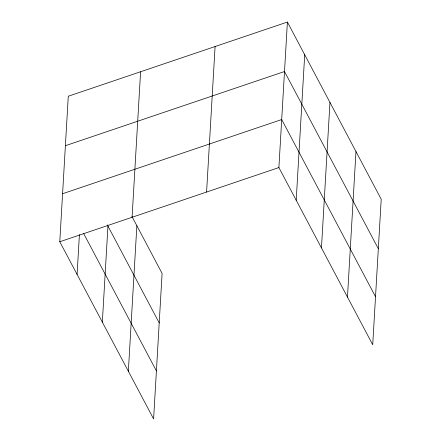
<?xml version="1.0" encoding="UTF-8"?>
<svg xmlns="http://www.w3.org/2000/svg" width="441" height="441" viewBox="0 0 441 441"><rect width="100%" height="100%" fill="white"/><g stroke="black" fill="none" stroke-linecap="round" stroke-linejoin="round"><path stroke-width="0.66" d="M132.041 216.652L162.106 273.437L153.6 418.95L59.778 241.751L68.283 96.237L287.4 22.05L381.222 199.249L372.717 344.763L278.894 167.563L287.4 22.05M77.087 274.445L79.413 234.656M102.34 322.134L107.951 226.095M132.085 217.27L140.591 71.756M128.353 371.261L136.859 225.753M206.586 192.044L215.092 46.531M296.203 200.258L304.709 54.745M321.456 247.941L329.962 102.433M347.469 297.074L355.975 151.561M65.389 145.712L284.506 71.525L378.328 248.724M62.583 193.731L281.7 119.544L375.523 296.743M59.778 241.751L278.894 167.563M107.312 224.888L159.212 322.911M83.729 233.669L156.406 370.931"/></g></svg>
